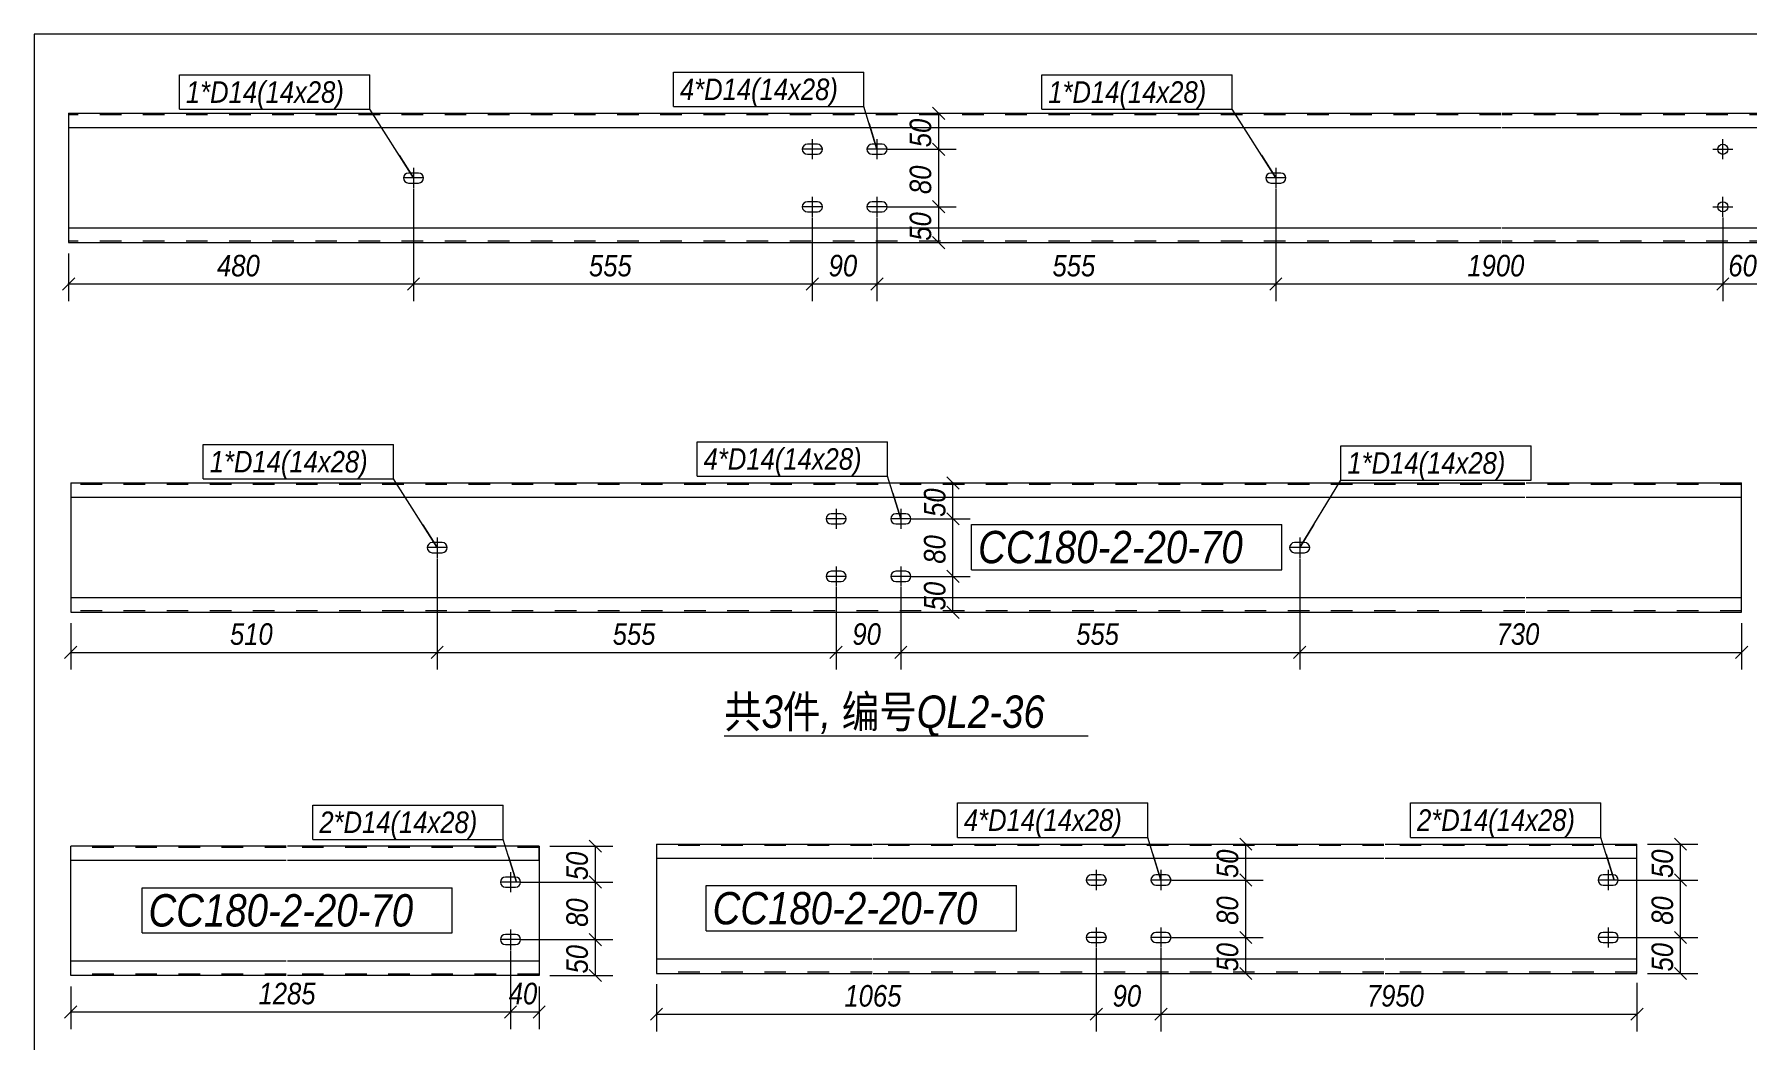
# Model space of a CAD drawing. Header units: millimetres. Extents: x 181 to 4047, y 165 to 2266.
# Drawn here: x 3010.4 to 3169.3, y 846.9 to 940.3 of the extents above; entities that cross this region are included whole.
import ezdxf

# ---------------------------------------------------------------- set-up
doc = ezdxf.new("R2010")
doc.units = ezdxf.units.MM
doc.linetypes.add('XKITLINE00', pattern=[0])
doc.linetypes.add('XKITLINE02', pattern=[4, 2, -2])
for name, color, linetype, lineweight in [('Bolt', 7, 'Continuous', 0), ('BoltMark', 3, 'Continuous', 0), ('DrawingSheet', 5, 'Continuous', 0), ('OtherObjectType', 1, 'Continuous', 0), ('Part', 2, 'Continuous', 0), ('PartMark', 3, 'Continuous', 0), ('Z-DIMENSIONS', 1, 'Continuous', 0)]:
    doc.layers.add(name, color=color, linetype=linetype, lineweight=lineweight)
doc.styles.add('Arial Italic', font='ariali.ttf')

msp = doc.modelspace()

# ---------------------------------------------------------------- linework, layer by layer
at = {"layer": 'Bolt', "color": 3, "linetype": 'XKITLINE00', "lineweight": 0}
for p, q in [((3081.75, 929.94), (3081.64, 929.79)), ((3081.9, 930.05), (3081.75, 929.94)), ((3082.08, 930.08), (3081.9, 930.05)), ((3083.01, 930.08), (3082.08, 930.08)), ((3082.54, 930.55), (3082.54, 928.68)), ((3083.19, 930.05), (3083.01, 930.08)), ((3083.34, 929.94), (3083.19, 930.05)), ((3083.44, 929.79), (3083.34, 929.94)), ((3087.75, 929.94), (3087.64, 929.79)), ((3087.9, 930.05), (3087.75, 929.94)), ((3088.08, 930.08), (3087.9, 930.05)), ((3089.01, 930.08), (3088.08, 930.08)), ((3088.54, 930.55), (3088.54, 928.68)), ((3089.19, 930.05), (3089.01, 930.08)), ((3089.34, 929.94), (3089.19, 930.05)), ((3089.44, 929.79), (3089.34, 929.94)), ((3167.01, 928.68), (3167.01, 930.55)), ((3081.64, 929.79), (3081.61, 929.61)), ((3081.61, 929.61), (3081.61, 929.61)), ((3081.61, 929.61), (3081.64, 929.44)), ((3083.48, 929.61), (3081.61, 929.61)), ((3081.64, 929.44), (3081.75, 929.28)), ((3081.75, 929.28), (3081.9, 929.18)), ((3081.9, 929.18), (3082.08, 929.15)), ((3082.08, 929.15), (3083.01, 929.15)), ((3083.01, 929.15), (3083.19, 929.18)), ((3083.19, 929.18), (3083.34, 929.28)), ((3083.34, 929.28), (3083.44, 929.44)), ((3083.48, 929.61), (3083.44, 929.79)), ((3083.44, 929.44), (3083.48, 929.61)), ((3083.48, 929.61), (3083.48, 929.61)), ((3087.64, 929.79), (3087.61, 929.61)), ((3087.61, 929.61), (3087.61, 929.61)), ((3087.61, 929.61), (3087.64, 929.44)), ((3089.48, 929.61), (3087.61, 929.61)), ((3087.64, 929.44), (3087.75, 929.28)), ((3087.75, 929.28), (3087.9, 929.18)), ((3087.9, 929.18), (3088.08, 929.15)), ((3088.08, 929.15), (3089.01, 929.15)), ((3089.01, 929.15), (3089.19, 929.18)), ((3089.19, 929.18), (3089.34, 929.28)), ((3089.34, 929.28), (3089.44, 929.44)), ((3089.48, 929.61), (3089.44, 929.79)), ((3089.44, 929.44), (3089.48, 929.61)), ((3089.48, 929.61), (3089.48, 929.61)), ((3166.07, 929.61), (3167.94, 929.61)), ((3044.64, 927.13), (3044.61, 926.95)), ((3044.61, 926.95), (3044.61, 926.95)), ((3044.61, 926.95), (3044.64, 926.77)), ((3046.48, 926.95), (3044.61, 926.95)), ((3044.75, 927.28), (3044.64, 927.13)), ((3044.64, 926.77), (3044.75, 926.62)), ((3044.9, 927.38), (3044.75, 927.28)), ((3045.08, 927.41), (3044.9, 927.38)), ((3046.01, 927.41), (3045.08, 927.41)), ((3045.54, 927.88), (3045.54, 926.01)), ((3046.19, 927.38), (3046.01, 927.41)), ((3046.34, 927.28), (3046.19, 927.38)), ((3046.44, 927.13), (3046.34, 927.28)), ((3046.34, 926.62), (3046.44, 926.77)), ((3046.48, 926.95), (3046.44, 927.13)), ((3046.44, 926.77), (3046.48, 926.95)), ((3046.48, 926.95), (3046.48, 926.95)), ((3124.64, 927.13), (3124.61, 926.95)), ((3124.61, 926.95), (3124.61, 926.95)), ((3124.61, 926.95), (3124.64, 926.77)), ((3126.48, 926.95), (3124.61, 926.95)), ((3124.75, 927.28), (3124.64, 927.13)), ((3124.64, 926.77), (3124.75, 926.62)), ((3124.9, 927.38), (3124.75, 927.28)), ((3125.08, 927.41), (3124.9, 927.38)), ((3126.01, 927.41), (3125.08, 927.41)), ((3125.54, 927.88), (3125.54, 926.01)), ((3126.19, 927.38), (3126.01, 927.41)), ((3126.34, 927.28), (3126.19, 927.38)), ((3126.44, 927.13), (3126.34, 927.28)), ((3126.34, 926.62), (3126.44, 926.77)), ((3126.48, 926.95), (3126.44, 927.13)), ((3126.44, 926.77), (3126.48, 926.95)), ((3126.48, 926.95), (3126.48, 926.95)), ((3044.75, 926.62), (3044.9, 926.52)), ((3044.9, 926.52), (3045.08, 926.48)), ((3045.08, 926.48), (3046.01, 926.48)), ((3046.01, 926.48), (3046.19, 926.52)), ((3046.19, 926.52), (3046.34, 926.62)), ((3082.54, 925.21), (3082.54, 923.35)), ((3088.54, 925.21), (3088.54, 923.35)), ((3124.75, 926.62), (3124.9, 926.52)), ((3124.9, 926.52), (3125.08, 926.48)), ((3125.08, 926.48), (3126.01, 926.48)), ((3126.01, 926.48), (3126.19, 926.52)), ((3126.19, 926.52), (3126.34, 926.62)), ((3167.01, 923.35), (3167.01, 925.21)), ((3081.64, 924.46), (3081.61, 924.28)), ((3081.61, 924.28), (3081.61, 924.28)), ((3081.61, 924.28), (3081.64, 924.1)), ((3083.48, 924.28), (3081.61, 924.28)), ((3081.75, 924.61), (3081.64, 924.46)), ((3081.64, 924.1), (3081.75, 923.95)), ((3081.9, 924.71), (3081.75, 924.61)), ((3081.75, 923.95), (3081.9, 923.85)), ((3082.08, 924.75), (3081.9, 924.71)), ((3081.9, 923.85), (3082.08, 923.81)), ((3083.01, 924.75), (3082.08, 924.75)), ((3082.08, 923.81), (3083.01, 923.81)), ((3083.19, 924.71), (3083.01, 924.75)), ((3083.01, 923.81), (3083.19, 923.85)), ((3083.34, 924.61), (3083.19, 924.71)), ((3083.19, 923.85), (3083.34, 923.95)), ((3083.44, 924.46), (3083.34, 924.61)), ((3083.34, 923.95), (3083.44, 924.1)), ((3083.48, 924.28), (3083.44, 924.46)), ((3083.44, 924.1), (3083.48, 924.28)), ((3083.48, 924.28), (3083.48, 924.28)), ((3087.64, 924.46), (3087.61, 924.28)), ((3087.61, 924.28), (3087.61, 924.28)), ((3087.61, 924.28), (3087.64, 924.1)), ((3089.48, 924.28), (3087.61, 924.28)), ((3087.75, 924.61), (3087.64, 924.46)), ((3087.64, 924.1), (3087.75, 923.95)), ((3087.9, 924.71), (3087.75, 924.61)), ((3087.75, 923.95), (3087.9, 923.85)), ((3088.08, 924.75), (3087.9, 924.71)), ((3087.9, 923.85), (3088.08, 923.81)), ((3089.01, 924.75), (3088.08, 924.75)), ((3088.08, 923.81), (3089.01, 923.81)), ((3089.19, 924.71), (3089.01, 924.75)), ((3089.01, 923.81), (3089.19, 923.85)), ((3089.34, 924.61), (3089.19, 924.71)), ((3089.19, 923.85), (3089.34, 923.95)), ((3089.44, 924.46), (3089.34, 924.61)), ((3089.34, 923.95), (3089.44, 924.1)), ((3089.48, 924.28), (3089.44, 924.46)), ((3089.44, 924.1), (3089.48, 924.28)), ((3089.48, 924.28), (3089.48, 924.28)), ((3166.07, 924.28), (3167.94, 924.28)), ((3083.85, 895.5), (3083.81, 895.32)), ((3083.81, 895.32), (3083.81, 895.32)), ((3083.81, 895.32), (3083.85, 895.15)), ((3085.68, 895.32), (3083.81, 895.32)), ((3083.95, 895.65), (3083.85, 895.5)), ((3083.85, 895.15), (3083.95, 894.99)), ((3084.1, 895.76), (3083.95, 895.65)), ((3083.95, 894.99), (3084.1, 894.89)), ((3084.28, 895.79), (3084.1, 895.76)), ((3085.21, 895.79), (3084.28, 895.79)), ((3084.75, 896.26), (3084.75, 894.39)), ((3085.39, 895.76), (3085.21, 895.79)), ((3085.54, 895.65), (3085.39, 895.76)), ((3085.39, 894.89), (3085.54, 894.99)), ((3085.65, 895.5), (3085.54, 895.65)), ((3085.54, 894.99), (3085.65, 895.15)), ((3085.68, 895.32), (3085.65, 895.5)), ((3085.65, 895.15), (3085.68, 895.32)), ((3085.68, 895.32), (3085.68, 895.32)), ((3089.85, 895.5), (3089.81, 895.32)), ((3089.81, 895.32), (3089.81, 895.32)), ((3089.81, 895.32), (3089.85, 895.15)), ((3091.68, 895.32), (3089.81, 895.32)), ((3089.95, 895.65), (3089.85, 895.5)), ((3089.85, 895.15), (3089.95, 894.99)), ((3090.1, 895.76), (3089.95, 895.65)), ((3089.95, 894.99), (3090.1, 894.89)), ((3090.28, 895.79), (3090.1, 895.76)), ((3091.21, 895.79), (3090.28, 895.79)), ((3090.75, 896.26), (3090.75, 894.39)), ((3091.39, 895.76), (3091.21, 895.79)), ((3091.54, 895.65), (3091.39, 895.76)), ((3091.39, 894.89), (3091.54, 894.99)), ((3091.65, 895.5), (3091.54, 895.65)), ((3091.54, 894.99), (3091.65, 895.15)), ((3091.68, 895.32), (3091.65, 895.5)), ((3091.65, 895.15), (3091.68, 895.32)), ((3091.68, 895.32), (3091.68, 895.32)), ((3047.75, 893.59), (3047.75, 891.72)), ((3084.1, 894.89), (3084.28, 894.86)), ((3084.28, 894.86), (3085.21, 894.86)), ((3085.21, 894.86), (3085.39, 894.89)), ((3090.1, 894.89), (3090.28, 894.86)), ((3090.28, 894.86), (3091.21, 894.86)), ((3091.21, 894.86), (3091.39, 894.89)), ((3127.75, 893.59), (3127.75, 891.72)), ((3046.85, 892.84), (3046.81, 892.66)), ((3046.81, 892.66), (3046.81, 892.66)), ((3046.81, 892.66), (3046.85, 892.48)), ((3048.68, 892.66), (3046.81, 892.66)), ((3046.95, 892.99), (3046.85, 892.84)), ((3046.85, 892.48), (3046.95, 892.33)), ((3047.1, 893.09), (3046.95, 892.99)), ((3046.95, 892.33), (3047.1, 892.23)), ((3047.28, 893.12), (3047.1, 893.09)), ((3047.1, 892.23), (3047.28, 892.19)), ((3048.21, 893.12), (3047.28, 893.12)), ((3047.28, 892.19), (3048.21, 892.19)), ((3048.39, 893.09), (3048.21, 893.12)), ((3048.21, 892.19), (3048.39, 892.23)), ((3048.54, 892.99), (3048.39, 893.09)), ((3048.39, 892.23), (3048.54, 892.33)), ((3048.65, 892.84), (3048.54, 892.99)), ((3048.54, 892.33), (3048.65, 892.48)), ((3048.68, 892.66), (3048.65, 892.84)), ((3048.65, 892.48), (3048.68, 892.66)), ((3048.68, 892.66), (3048.68, 892.66)), ((3126.85, 892.84), (3126.81, 892.66)), ((3126.81, 892.66), (3126.81, 892.66)), ((3126.81, 892.66), (3126.85, 892.48)), ((3128.68, 892.66), (3126.81, 892.66)), ((3126.95, 892.99), (3126.85, 892.84)), ((3126.85, 892.48), (3126.95, 892.33)), ((3127.1, 893.09), (3126.95, 892.99)), ((3126.95, 892.33), (3127.1, 892.23)), ((3127.28, 893.12), (3127.1, 893.09)), ((3127.1, 892.23), (3127.28, 892.19)), ((3128.21, 893.12), (3127.28, 893.12)), ((3127.28, 892.19), (3128.21, 892.19)), ((3128.39, 893.09), (3128.21, 893.12)), ((3128.21, 892.19), (3128.39, 892.23)), ((3128.54, 892.99), (3128.39, 893.09)), ((3128.39, 892.23), (3128.54, 892.33)), ((3128.65, 892.84), (3128.54, 892.99)), ((3128.54, 892.33), (3128.65, 892.48)), ((3128.68, 892.66), (3128.65, 892.84)), ((3128.65, 892.48), (3128.68, 892.66)), ((3128.68, 892.66), (3128.68, 892.66)), ((3083.85, 890.17), (3083.81, 889.99)), ((3083.95, 890.32), (3083.85, 890.17)), ((3084.1, 890.42), (3083.95, 890.32)), ((3084.28, 890.46), (3084.1, 890.42)), ((3085.21, 890.46), (3084.28, 890.46)), ((3084.75, 890.92), (3084.75, 889.06)), ((3085.39, 890.42), (3085.21, 890.46)), ((3085.54, 890.32), (3085.39, 890.42)), ((3085.65, 890.17), (3085.54, 890.32)), ((3085.68, 889.99), (3085.65, 890.17)), ((3089.85, 890.17), (3089.81, 889.99)), ((3089.95, 890.32), (3089.85, 890.17)), ((3090.1, 890.42), (3089.95, 890.32)), ((3090.28, 890.46), (3090.1, 890.42)), ((3091.21, 890.46), (3090.28, 890.46)), ((3090.75, 890.92), (3090.75, 889.06)), ((3091.39, 890.42), (3091.21, 890.46)), ((3091.54, 890.32), (3091.39, 890.42)), ((3091.65, 890.17), (3091.54, 890.32)), ((3091.68, 889.99), (3091.65, 890.17)), ((3083.81, 889.99), (3083.81, 889.99)), ((3083.81, 889.99), (3083.85, 889.81)), ((3085.68, 889.99), (3083.81, 889.99)), ((3083.85, 889.81), (3083.95, 889.66)), ((3083.95, 889.66), (3084.1, 889.56)), ((3084.1, 889.56), (3084.28, 889.52)), ((3084.28, 889.52), (3085.21, 889.52)), ((3085.21, 889.52), (3085.39, 889.56)), ((3085.39, 889.56), (3085.54, 889.66)), ((3085.54, 889.66), (3085.65, 889.81)), ((3085.65, 889.81), (3085.68, 889.99)), ((3085.68, 889.99), (3085.68, 889.99)), ((3089.81, 889.99), (3089.81, 889.99)), ((3089.81, 889.99), (3089.85, 889.81)), ((3091.68, 889.99), (3089.81, 889.99)), ((3089.85, 889.81), (3089.95, 889.66)), ((3089.95, 889.66), (3090.1, 889.56)), ((3090.1, 889.56), (3090.28, 889.52)), ((3090.28, 889.52), (3091.21, 889.52)), ((3091.21, 889.52), (3091.39, 889.56)), ((3091.39, 889.56), (3091.54, 889.66)), ((3091.54, 889.66), (3091.65, 889.81)), ((3091.65, 889.81), (3091.68, 889.99)), ((3091.68, 889.99), (3091.68, 889.99)), ((3053.64, 861.81), (3053.6, 861.63)), ((3053.6, 861.63), (3053.6, 861.63)), ((3053.6, 861.63), (3053.64, 861.45)), ((3055.47, 861.63), (3053.6, 861.63)), ((3053.74, 861.96), (3053.64, 861.81)), ((3053.89, 862.06), (3053.74, 861.96)), ((3054.07, 862.1), (3053.89, 862.06)), ((3055, 862.1), (3054.07, 862.1)), ((3054.53, 862.56), (3054.53, 860.7)), ((3055.18, 862.06), (3055, 862.1)), ((3055.33, 861.96), (3055.18, 862.06)), ((3055.43, 861.81), (3055.33, 861.96)), ((3055.47, 861.63), (3055.43, 861.81)), ((3055.43, 861.45), (3055.47, 861.63)), ((3055.47, 861.63), (3055.47, 861.63)), ((3107.98, 862), (3107.95, 861.82)), ((3107.95, 861.82), (3107.95, 861.82)), ((3107.95, 861.82), (3107.98, 861.65)), ((3109.82, 861.82), (3107.95, 861.82)), ((3108.09, 862.15), (3107.98, 862)), ((3107.98, 861.65), (3108.09, 861.49)), ((3108.24, 862.26), (3108.09, 862.15)), ((3108.42, 862.29), (3108.24, 862.26)), ((3109.35, 862.29), (3108.42, 862.29)), ((3108.88, 862.76), (3108.88, 860.89)), ((3109.53, 862.26), (3109.35, 862.29)), ((3109.68, 862.15), (3109.53, 862.26)), ((3109.78, 862), (3109.68, 862.15)), ((3109.68, 861.49), (3109.78, 861.65)), ((3109.82, 861.82), (3109.78, 862)), ((3109.78, 861.65), (3109.82, 861.82)), ((3109.82, 861.82), (3109.82, 861.82)), ((3113.98, 862), (3113.95, 861.82)), ((3113.95, 861.82), (3113.95, 861.82)), ((3113.95, 861.82), (3113.98, 861.65)), ((3115.82, 861.82), (3113.95, 861.82)), ((3114.09, 862.15), (3113.98, 862)), ((3113.98, 861.65), (3114.09, 861.49)), ((3114.24, 862.26), (3114.09, 862.15)), ((3114.42, 862.29), (3114.24, 862.26)), ((3115.35, 862.29), (3114.42, 862.29)), ((3114.88, 862.76), (3114.88, 860.89)), ((3115.53, 862.26), (3115.35, 862.29)), ((3115.68, 862.15), (3115.53, 862.26)), ((3115.78, 862), (3115.68, 862.15)), ((3115.68, 861.49), (3115.78, 861.65)), ((3115.82, 861.82), (3115.78, 862)), ((3115.78, 861.65), (3115.82, 861.82)), ((3115.82, 861.82), (3115.82, 861.82)), ((3155.47, 862), (3155.43, 861.82)), ((3155.43, 861.82), (3155.43, 861.82)), ((3155.43, 861.82), (3155.47, 861.65)), ((3157.3, 861.82), (3155.43, 861.82)), ((3155.57, 862.15), (3155.47, 862)), ((3155.47, 861.65), (3155.57, 861.49)), ((3155.72, 862.26), (3155.57, 862.15)), ((3155.9, 862.29), (3155.72, 862.26)), ((3156.83, 862.29), (3155.9, 862.29)), ((3156.37, 862.76), (3156.37, 860.89)), ((3157.01, 862.26), (3156.83, 862.29)), ((3157.16, 862.15), (3157.01, 862.26)), ((3157.27, 862), (3157.16, 862.15)), ((3157.16, 861.49), (3157.27, 861.65)), ((3157.3, 861.82), (3157.27, 862)), ((3157.27, 861.65), (3157.3, 861.82)), ((3157.3, 861.82), (3157.3, 861.82)), ((3053.64, 861.45), (3053.74, 861.3)), ((3053.74, 861.3), (3053.89, 861.2)), ((3053.89, 861.2), (3054.07, 861.16)), ((3054.07, 861.16), (3055, 861.16)), ((3055, 861.16), (3055.18, 861.2)), ((3055.18, 861.2), (3055.33, 861.3)), ((3055.33, 861.3), (3055.43, 861.45)), ((3108.09, 861.49), (3108.24, 861.39)), ((3108.24, 861.39), (3108.42, 861.36)), ((3108.42, 861.36), (3109.35, 861.36)), ((3109.35, 861.36), (3109.53, 861.39)), ((3109.53, 861.39), (3109.68, 861.49)), ((3114.09, 861.49), (3114.24, 861.39)), ((3114.24, 861.39), (3114.42, 861.36)), ((3114.42, 861.36), (3115.35, 861.36)), ((3115.35, 861.36), (3115.53, 861.39)), ((3115.53, 861.39), (3115.68, 861.49)), ((3155.57, 861.49), (3155.72, 861.39)), ((3155.72, 861.39), (3155.9, 861.36)), ((3155.9, 861.36), (3156.83, 861.36)), ((3156.83, 861.36), (3157.01, 861.39)), ((3157.01, 861.39), (3157.16, 861.49)), ((3054.07, 856.76), (3053.89, 856.73)), ((3055, 856.76), (3054.07, 856.76)), ((3054.53, 857.23), (3054.53, 855.36)), ((3055.18, 856.73), (3055, 856.76)), ((3108.09, 856.82), (3107.98, 856.67)), ((3108.24, 856.92), (3108.09, 856.82)), ((3108.42, 856.96), (3108.24, 856.92)), ((3109.35, 856.96), (3108.42, 856.96)), ((3108.88, 857.42), (3108.88, 855.56)), ((3109.53, 856.92), (3109.35, 856.96)), ((3109.68, 856.82), (3109.53, 856.92)), ((3109.78, 856.67), (3109.68, 856.82)), ((3114.09, 856.82), (3113.98, 856.67)), ((3114.24, 856.92), (3114.09, 856.82)), ((3114.42, 856.96), (3114.24, 856.92)), ((3115.35, 856.96), (3114.42, 856.96)), ((3114.88, 857.42), (3114.88, 855.56)), ((3115.53, 856.92), (3115.35, 856.96)), ((3115.68, 856.82), (3115.53, 856.92)), ((3115.78, 856.67), (3115.68, 856.82)), ((3155.57, 856.82), (3155.47, 856.67)), ((3155.72, 856.92), (3155.57, 856.82)), ((3155.9, 856.96), (3155.72, 856.92)), ((3156.83, 856.96), (3155.9, 856.96)), ((3156.37, 857.42), (3156.37, 855.56)), ((3157.01, 856.92), (3156.83, 856.96)), ((3157.16, 856.82), (3157.01, 856.92)), ((3157.27, 856.67), (3157.16, 856.82)), ((3053.64, 856.48), (3053.6, 856.3)), ((3053.6, 856.3), (3053.6, 856.3)), ((3053.6, 856.3), (3053.64, 856.12)), ((3055.47, 856.3), (3053.6, 856.3)), ((3053.74, 856.63), (3053.64, 856.48)), ((3053.64, 856.12), (3053.74, 855.97)), ((3053.89, 856.73), (3053.74, 856.63)), ((3053.74, 855.97), (3053.89, 855.87)), ((3053.89, 855.87), (3054.07, 855.83)), ((3054.07, 855.83), (3055, 855.83)), ((3055, 855.83), (3055.18, 855.87)), ((3055.33, 856.63), (3055.18, 856.73)), ((3055.18, 855.87), (3055.33, 855.97)), ((3055.43, 856.48), (3055.33, 856.63)), ((3055.33, 855.97), (3055.43, 856.12)), ((3055.47, 856.3), (3055.43, 856.48)), ((3055.43, 856.12), (3055.47, 856.3)), ((3055.47, 856.3), (3055.47, 856.3)), ((3107.98, 856.67), (3107.95, 856.49)), ((3107.95, 856.49), (3107.95, 856.49)), ((3107.95, 856.49), (3107.98, 856.31)), ((3109.82, 856.49), (3107.95, 856.49)), ((3107.98, 856.31), (3108.09, 856.16)), ((3108.09, 856.16), (3108.24, 856.06)), ((3108.24, 856.06), (3108.42, 856.02)), ((3108.42, 856.02), (3109.35, 856.02)), ((3109.35, 856.02), (3109.53, 856.06)), ((3109.53, 856.06), (3109.68, 856.16)), ((3109.68, 856.16), (3109.78, 856.31)), ((3109.82, 856.49), (3109.78, 856.67)), ((3109.78, 856.31), (3109.82, 856.49)), ((3109.82, 856.49), (3109.82, 856.49)), ((3113.98, 856.67), (3113.95, 856.49)), ((3113.95, 856.49), (3113.95, 856.49)), ((3113.95, 856.49), (3113.98, 856.31)), ((3115.82, 856.49), (3113.95, 856.49)), ((3113.98, 856.31), (3114.09, 856.16)), ((3114.09, 856.16), (3114.24, 856.06)), ((3114.24, 856.06), (3114.42, 856.02)), ((3114.42, 856.02), (3115.35, 856.02)), ((3115.35, 856.02), (3115.53, 856.06)), ((3115.53, 856.06), (3115.68, 856.16)), ((3115.68, 856.16), (3115.78, 856.31)), ((3115.82, 856.49), (3115.78, 856.67)), ((3115.78, 856.31), (3115.82, 856.49)), ((3115.82, 856.49), (3115.82, 856.49)), ((3155.47, 856.67), (3155.43, 856.49)), ((3155.43, 856.49), (3155.43, 856.49)), ((3155.43, 856.49), (3155.47, 856.31)), ((3157.3, 856.49), (3155.43, 856.49)), ((3155.47, 856.31), (3155.57, 856.16)), ((3155.57, 856.16), (3155.72, 856.06)), ((3155.72, 856.06), (3155.9, 856.02)), ((3155.9, 856.02), (3156.83, 856.02)), ((3156.83, 856.02), (3157.01, 856.06)), ((3157.01, 856.06), (3157.16, 856.16)), ((3157.16, 856.16), (3157.27, 856.31)), ((3157.3, 856.49), (3157.27, 856.67)), ((3157.27, 856.31), (3157.3, 856.49)), ((3157.3, 856.49), (3157.3, 856.49))]:
    msp.add_line(p, q, dxfattribs=at)
for centre in [(3167.01, 929.61), (3167.01, 924.28)]:
    msp.add_circle(centre, 0.467, dxfattribs=at)
at = {"layer": 'BoltMark', "color": 3, "linetype": 'XKITLINE00', "lineweight": 0}
for p, q in [((3023.83, 936.52), (3041.49, 936.52)), ((3023.83, 933.32), (3023.83, 936.52)), ((3041.49, 933.32), (3041.49, 936.52)), ((3069.66, 936.77), (3087.31, 936.77)), ((3069.66, 933.57), (3069.66, 936.77)), ((3087.31, 933.57), (3087.31, 936.77)), ((3103.83, 936.52), (3121.49, 936.52)), ((3103.83, 933.32), (3103.83, 936.52)), ((3121.49, 933.32), (3121.49, 936.52)), ((3023.83, 933.32), (3041.49, 933.32)), ((3045.54, 926.95), (3041.49, 933.32)), ((3069.66, 933.57), (3087.31, 933.57)), ((3088.54, 929.61), (3087.31, 933.57)), ((3103.83, 933.32), (3121.49, 933.32)), ((3125.54, 926.95), (3121.49, 933.32)), ((3087.8, 932), (3088.54, 929.61)), ((3044.2, 929.06), (3045.54, 926.95)), ((3124.2, 929.06), (3125.54, 926.95)), ((3026.04, 902.23), (3043.7, 902.23)), ((3026.04, 899.03), (3026.04, 902.23)), ((3043.7, 899.03), (3043.7, 902.23)), ((3071.86, 902.48), (3089.52, 902.48)), ((3071.86, 899.28), (3071.86, 902.48)), ((3089.52, 899.28), (3089.52, 902.48)), ((3131.58, 902.11), (3149.24, 902.11)), ((3131.58, 898.91), (3131.58, 902.11)), ((3149.24, 898.91), (3149.24, 902.11)), ((3026.04, 899.03), (3043.7, 899.03)), ((3047.75, 892.66), (3043.7, 899.03)), ((3071.86, 899.28), (3089.52, 899.28)), ((3090.75, 895.32), (3089.52, 899.28)), ((3127.75, 892.66), (3131.58, 898.91)), ((3131.58, 898.91), (3149.24, 898.91)), ((3090.01, 897.71), (3090.75, 895.32)), ((3046.41, 894.77), (3047.75, 892.66)), ((3129.05, 894.79), (3127.75, 892.66)), ((3036.21, 868.78), (3053.87, 868.78)), ((3036.21, 865.58), (3036.21, 868.78)), ((3053.87, 865.58), (3053.87, 868.78)), ((3096, 868.98), (3113.65, 868.98)), ((3096, 865.78), (3096, 868.98)), ((3113.65, 865.78), (3113.65, 868.98)), ((3138.04, 868.98), (3155.7, 868.98)), ((3138.04, 865.78), (3138.04, 868.98)), ((3155.7, 865.78), (3155.7, 868.98)), ((3036.21, 865.58), (3053.87, 865.58)), ((3055.1, 861.63), (3053.87, 865.58)), ((3096, 865.78), (3113.65, 865.78)), ((3114.88, 861.82), (3113.65, 865.78)), ((3138.04, 865.78), (3155.7, 865.78)), ((3156.93, 861.82), (3155.7, 865.78)), ((3054.35, 864.02), (3055.1, 861.63)), ((3114.14, 864.21), (3114.88, 861.82)), ((3156.19, 864.21), (3156.93, 861.82))]:
    msp.add_line(p, q, dxfattribs=at)
at = {"layer": 'DrawingSheet', "color": 5, "linetype": 'XKITLINE00', "lineweight": 0}
for p, q in [((3506.76, 940.28), (3010.36, 940.28)), ((3010.36, 940.28), (3010.36, 591.78))]:
    msp.add_line(p, q, dxfattribs=at)
at = {"layer": 'OtherObjectType', "color": 6, "linetype": 'XKITLINE00', "lineweight": 0}
msp.add_line((3074.35, 875.19), (3108.14, 875.19), dxfattribs=at)
at = {"layer": 'Part', "color": 2, "linetype": 'XKITLINE00', "lineweight": 0}
for p, q in [((3013.54, 932.95), (3013.54, 920.95)), ((3013.54, 932.95), (3146.44, 932.95)), ((3146.44, 931.61), (3013.54, 931.61)), ((3146.54, 932.95), (3191.47, 932.95)), ((3191.47, 931.61), (3146.54, 931.61)), ((3146.44, 922.28), (3013.54, 922.28)), ((3191.47, 922.28), (3146.54, 922.28)), ((3013.54, 920.95), (3146.44, 920.95)), ((3146.54, 920.95), (3191.47, 920.95)), ((3013.74, 898.66), (3013.74, 886.66)), ((3013.74, 898.66), (3148.65, 898.66)), ((3148.75, 898.66), (3168.75, 898.66)), ((3168.75, 886.66), (3168.75, 898.66)), ((3148.65, 897.32), (3013.74, 897.32)), ((3168.75, 897.32), (3148.75, 897.32)), ((3148.65, 887.99), (3013.74, 887.99)), ((3168.75, 887.99), (3148.75, 887.99)), ((3013.74, 886.66), (3148.65, 886.66)), ((3148.75, 886.66), (3168.75, 886.66)), ((3013.74, 852.96), (3013.74, 864.96)), ((3033.74, 864.96), (3013.74, 864.96)), ((3057.2, 864.96), (3033.84, 864.96)), ((3057.2, 863.63), (3057.2, 864.96)), ((3068.09, 865.16), (3068.09, 853.16)), ((3068.09, 865.16), (3088.09, 865.16)), ((3088.19, 865.16), (3135.57, 865.16)), ((3135.67, 865.16), (3159.03, 865.16)), ((3159.03, 853.16), (3159.03, 865.16)), ((3033.74, 863.63), (3013.74, 863.63)), ((3057.2, 863.63), (3033.84, 863.63)), ((3057.2, 863.63), (3057.2, 854.3)), ((3088.09, 863.82), (3068.09, 863.82)), ((3135.57, 863.82), (3088.19, 863.82)), ((3159.03, 863.82), (3135.67, 863.82)), ((3033.74, 854.3), (3013.74, 854.3)), ((3057.2, 854.3), (3033.84, 854.3)), ((3057.2, 854.3), (3057.2, 852.96)), ((3088.09, 854.49), (3068.09, 854.49)), ((3135.57, 854.49), (3088.19, 854.49)), ((3159.03, 854.49), (3135.67, 854.49)), ((3033.74, 852.96), (3013.74, 852.96)), ((3057.2, 852.96), (3033.84, 852.96)), ((3068.09, 853.16), (3088.09, 853.16)), ((3088.19, 853.16), (3135.57, 853.16)), ((3135.67, 853.16), (3159.03, 853.16))]:
    msp.add_line(p, q, dxfattribs=at)
at = {"layer": 'Part', "color": 7, "linetype": 'XKITLINE02', "lineweight": 0}
for p, q in [((3146.44, 932.81), (3013.54, 932.81)), ((3191.47, 932.81), (3146.54, 932.81)), ((3146.44, 921.08), (3013.54, 921.08)), ((3191.47, 921.08), (3146.54, 921.08)), ((3148.65, 898.52), (3013.74, 898.52)), ((3168.75, 898.52), (3148.75, 898.52)), ((3148.65, 886.79), (3013.74, 886.79)), ((3168.75, 886.79), (3148.75, 886.79)), ((3033.74, 864.83), (3013.74, 864.83)), ((3057.2, 864.83), (3033.84, 864.83)), ((3057.2, 864.96), (3057.2, 863.63)), ((3057.2, 863.63), (3057.2, 864.83)), ((3088.09, 865.02), (3068.09, 865.02)), ((3135.57, 865.02), (3088.19, 865.02)), ((3159.03, 865.02), (3135.67, 865.02)), ((3033.74, 853.1), (3013.74, 853.1)), ((3057.2, 853.1), (3033.84, 853.1)), ((3088.09, 853.29), (3068.09, 853.29)), ((3135.57, 853.29), (3088.19, 853.29)), ((3159.03, 853.29), (3135.67, 853.29))]:
    msp.add_line(p, q, dxfattribs=at)
at = {"layer": 'PartMark', "color": 1, "linetype": 'XKITLINE00', "lineweight": 0}
for p, q in [((3097.32, 894.81), (3126.09, 894.81)), ((3097.32, 890.61), (3097.32, 894.81)), ((3126.09, 890.61), (3126.09, 894.81)), ((3097.32, 890.61), (3126.09, 890.61)), ((3020.36, 861.11), (3049.14, 861.11)), ((3020.36, 856.91), (3020.36, 861.11)), ((3049.14, 856.91), (3049.14, 861.11)), ((3072.69, 861.31), (3101.47, 861.31)), ((3072.69, 857.11), (3072.69, 861.31)), ((3101.47, 857.11), (3101.47, 861.31)), ((3020.36, 856.91), (3049.14, 856.91)), ((3072.69, 857.11), (3101.47, 857.11))]:
    msp.add_line(p, q, dxfattribs=at)
at = {"layer": 'Z-DIMENSIONS', "color": 4, "linetype": 'XKITLINE00', "lineweight": 0}
for p, q in [((3093.7, 933.51), (3094.83, 932.38)), ((3089.54, 932.95), (3095.87, 932.95)), ((3094.27, 929.61), (3094.27, 932.95)), ((3093.7, 930.18), (3094.83, 929.05)), ((3093.7, 930.18), (3094.83, 929.05)), ((3089.54, 929.61), (3095.87, 929.61)), ((3089.54, 929.61), (3095.87, 929.61)), ((3094.27, 924.28), (3094.27, 929.61)), ((3045.54, 925.95), (3045.54, 915.52)), ((3045.54, 925.95), (3045.54, 915.52)), ((3125.54, 925.95), (3125.54, 915.52)), ((3125.54, 925.95), (3125.54, 915.52)), ((3089.54, 924.28), (3095.87, 924.28)), ((3089.54, 924.28), (3095.87, 924.28)), ((3093.7, 924.85), (3094.83, 923.72)), ((3093.7, 924.85), (3094.83, 923.72)), ((3094.27, 920.95), (3094.27, 924.28)), ((3082.54, 923.28), (3082.54, 915.52)), ((3082.54, 923.28), (3082.54, 915.52)), ((3088.54, 923.28), (3088.54, 915.52)), ((3088.54, 923.28), (3088.54, 915.52)), ((3167.01, 923.28), (3167.01, 915.52)), ((3167.01, 923.28), (3167.01, 915.52)), ((3089.54, 920.95), (3095.87, 920.95)), ((3093.7, 921.51), (3094.83, 920.38)), ((3013.54, 919.95), (3013.54, 915.52)), ((3014.11, 917.69), (3012.98, 916.55)), ((3046.11, 917.69), (3044.98, 916.55)), ((3046.11, 917.69), (3044.98, 916.55)), ((3083.11, 917.69), (3081.98, 916.55)), ((3083.11, 917.69), (3081.98, 916.55)), ((3089.11, 917.69), (3087.98, 916.55)), ((3089.11, 917.69), (3087.98, 916.55)), ((3126.11, 917.69), (3124.98, 916.55)), ((3126.11, 917.69), (3124.98, 916.55)), ((3167.57, 917.69), (3166.44, 916.55)), ((3167.57, 917.69), (3166.44, 916.55)), ((3013.54, 917.12), (3045.54, 917.12)), ((3045.54, 917.12), (3082.54, 917.12)), ((3082.54, 917.12), (3088.54, 917.12)), ((3088.54, 917.12), (3125.54, 917.12)), ((3125.54, 917.12), (3167.01, 917.12)), ((3167.01, 917.12), (3171.01, 917.12)), ((3086.41, 898.66), (3097.19, 898.66)), ((3095.02, 899.22), (3096.16, 898.09)), ((3095.59, 895.32), (3095.59, 898.66)), ((3091.75, 895.32), (3097.19, 895.32)), ((3091.75, 895.32), (3097.19, 895.32)), ((3095.02, 895.89), (3096.16, 894.76)), ((3095.02, 895.89), (3096.16, 894.76)), ((3095.59, 889.99), (3095.59, 895.32)), ((3047.75, 891.66), (3047.75, 881.34)), ((3047.75, 891.66), (3047.75, 881.34)), ((3095.02, 890.56), (3096.16, 889.43)), ((3095.02, 890.56), (3096.16, 889.43)), ((3127.75, 891.66), (3127.75, 881.34)), ((3127.75, 891.66), (3127.75, 881.34)), ((3084.75, 888.99), (3084.75, 881.34)), ((3084.75, 888.99), (3084.75, 881.34)), ((3090.75, 888.99), (3090.75, 881.34)), ((3090.75, 888.99), (3090.75, 881.34)), ((3091.75, 889.99), (3097.19, 889.99)), ((3091.75, 889.99), (3097.19, 889.99)), ((3095.59, 886.66), (3095.59, 889.99)), ((3095.02, 887.22), (3096.16, 886.09)), ((3013.74, 885.66), (3013.74, 881.34)), ((3086.41, 886.66), (3097.19, 886.66)), ((3168.75, 885.66), (3168.75, 881.34)), ((3014.31, 883.51), (3013.18, 882.38)), ((3013.74, 882.94), (3047.75, 882.94)), ((3048.31, 883.51), (3047.18, 882.38)), ((3048.31, 883.51), (3047.18, 882.38)), ((3047.75, 882.94), (3084.75, 882.94)), ((3085.31, 883.51), (3084.18, 882.38)), ((3085.31, 883.51), (3084.18, 882.38)), ((3084.75, 882.94), (3090.75, 882.94)), ((3091.31, 883.51), (3090.18, 882.38)), ((3091.31, 883.51), (3090.18, 882.38)), ((3090.75, 882.94), (3127.75, 882.94)), ((3128.31, 883.51), (3127.18, 882.38)), ((3128.31, 883.51), (3127.18, 882.38)), ((3127.75, 882.94), (3168.75, 882.94)), ((3169.31, 883.51), (3168.18, 882.38)), ((3058.2, 864.96), (3064.02, 864.96)), ((3061.85, 865.53), (3062.99, 864.4)), ((3062.42, 861.63), (3062.42, 864.96)), ((3110.54, 865.16), (3124.35, 865.16)), ((3122.19, 865.72), (3123.32, 864.59)), ((3122.75, 861.82), (3122.75, 865.16)), ((3160.03, 865.16), (3164.69, 865.16)), ((3162.52, 865.72), (3163.65, 864.59)), ((3163.09, 861.82), (3163.09, 865.16)), ((3055.53, 861.63), (3064.02, 861.63)), ((3055.53, 861.63), (3064.02, 861.63)), ((3061.85, 862.2), (3062.99, 861.06)), ((3061.85, 862.2), (3062.99, 861.06)), ((3062.42, 856.3), (3062.42, 861.63)), ((3115.88, 861.82), (3124.35, 861.82)), ((3115.88, 861.82), (3124.35, 861.82)), ((3122.19, 862.39), (3123.32, 861.26)), ((3122.19, 862.39), (3123.32, 861.26)), ((3122.75, 856.49), (3122.75, 861.82)), ((3157.37, 861.82), (3164.69, 861.82)), ((3157.37, 861.82), (3164.69, 861.82)), ((3162.52, 862.39), (3163.65, 861.26)), ((3162.52, 862.39), (3163.65, 861.26)), ((3163.09, 856.49), (3163.09, 861.82)), ((3061.85, 856.86), (3062.99, 855.73)), ((3061.85, 856.86), (3062.99, 855.73)), ((3122.19, 857.06), (3123.32, 855.92)), ((3122.19, 857.06), (3123.32, 855.92)), ((3162.52, 857.06), (3163.65, 855.92)), ((3162.52, 857.06), (3163.65, 855.92)), ((3054.53, 855.3), (3054.53, 847.99)), ((3054.53, 855.3), (3054.53, 847.99)), ((3055.53, 856.3), (3064.02, 856.3)), ((3055.53, 856.3), (3064.02, 856.3)), ((3062.42, 852.96), (3062.42, 856.3)), ((3108.88, 855.49), (3108.88, 847.78)), ((3108.88, 855.49), (3108.88, 847.78)), ((3114.88, 855.49), (3114.88, 847.78)), ((3114.88, 855.49), (3114.88, 847.78)), ((3115.88, 856.49), (3124.35, 856.49)), ((3115.88, 856.49), (3124.35, 856.49)), ((3122.75, 853.16), (3122.75, 856.49)), ((3157.37, 856.49), (3164.69, 856.49)), ((3157.37, 856.49), (3164.69, 856.49)), ((3163.09, 853.16), (3163.09, 856.49)), ((3122.19, 853.72), (3123.32, 852.59)), ((3162.52, 853.72), (3163.65, 852.59)), ((3058.2, 852.96), (3064.02, 852.96)), ((3061.85, 853.53), (3062.99, 852.4)), ((3068.09, 852.16), (3068.09, 847.78)), ((3110.54, 853.16), (3124.35, 853.16)), ((3159.03, 852.29), (3159.03, 847.78)), ((3160.03, 853.16), (3164.69, 853.16)), ((3013.74, 851.96), (3013.74, 847.99)), ((3057.2, 851.96), (3057.2, 847.99)), ((3014.31, 850.15), (3013.18, 849.02)), ((3013.74, 849.59), (3054.53, 849.59)), ((3055.1, 850.15), (3053.97, 849.02)), ((3055.1, 850.15), (3053.97, 849.02)), ((3054.53, 849.59), (3057.2, 849.59)), ((3057.77, 850.15), (3056.64, 849.02)), ((3068.65, 849.95), (3067.52, 848.82)), ((3068.09, 849.38), (3108.88, 849.38)), ((3109.45, 849.95), (3108.32, 848.82)), ((3109.45, 849.95), (3108.32, 848.82)), ((3108.88, 849.38), (3114.88, 849.38)), ((3115.45, 849.95), (3114.32, 848.82)), ((3115.45, 849.95), (3114.32, 848.82)), ((3114.88, 849.38), (3159.03, 849.38)), ((3159.6, 849.95), (3158.47, 848.82))]:
    msp.add_line(p, q, dxfattribs=at)
at = {"layer": 'Z-DIMENSIONS', "color": 3}
for p in [(3094.27, 932.95), (3094.27, 929.61), (3094.27, 929.61), (3094.27, 924.28), (3094.27, 924.28), (3094.27, 920.95), (3013.54, 917.12), (3045.54, 917.12), (3045.54, 917.12), (3082.54, 917.12), (3082.54, 917.12), (3088.54, 917.12), (3088.54, 917.12), (3125.54, 917.12), (3125.54, 917.12), (3167.01, 917.12), (3167.01, 917.12), (3095.59, 898.66), (3095.59, 895.32), (3095.59, 895.32), (3095.59, 889.99), (3095.59, 889.99), (3095.59, 886.66), (3013.74, 882.94), (3047.75, 882.94), (3047.75, 882.94), (3084.75, 882.94), (3084.75, 882.94), (3090.75, 882.94), (3090.75, 882.94), (3127.75, 882.94), (3127.75, 882.94), (3168.75, 882.94), (3062.42, 864.96), (3122.75, 865.16), (3163.09, 865.16), (3062.42, 861.63), (3062.42, 861.63), (3122.75, 861.82), (3122.75, 861.82), (3163.09, 861.82), (3163.09, 861.82), (3062.42, 856.3), (3062.42, 856.3), (3122.75, 856.49), (3122.75, 856.49), (3163.09, 856.49), (3163.09, 856.49), (3062.42, 852.96), (3122.75, 853.16), (3163.09, 853.16), (3013.74, 849.59), (3054.53, 849.59), (3054.53, 849.59), (3057.2, 849.59), (3068.09, 849.38), (3108.88, 849.38), (3108.88, 849.38), (3114.88, 849.38), (3114.88, 849.38), (3159.03, 849.38)]:
    msp.add_point(p, dxfattribs=at)

# ---------------------------------------------------------------- texts
at = {"layer": 'BoltMark', "color": 7, "style": 'Arial Italic', "width": 0.85}
for s, p in [('4*D14(14x28)', (3070.26, 934.17)), ('1*D14(14x28)', (3024.43, 933.92)), ('1*D14(14x28)', (3104.43, 933.92)), ('1*D14(14x28)', (3026.64, 899.63)), ('4*D14(14x28)', (3072.46, 899.88)), ('1*D14(14x28)', (3132.18, 899.51)), ('2*D14(14x28)', (3036.81, 866.18)), ('4*D14(14x28)', (3096.6, 866.38)), ('2*D14(14x28)', (3138.64, 866.38))]:
    msp.add_text(s, height=2, dxfattribs=at).set_placement(p)
at = {"layer": 'OtherObjectType', "color": 6, "style": 'Arial Italic', "width": 0.85}
msp.add_text('共3件, 编号QL2-36', height=3, dxfattribs=at).set_placement((3074.35, 875.94))
at = {"layer": 'PartMark', "color": 7, "style": 'Arial Italic', "width": 0.85}
for p in [(3097.92, 891.21), (3020.96, 857.51), (3073.29, 857.71)]:
    msp.add_text('CC180-2-20-70', height=3, dxfattribs=at).set_placement(p)
at = {"layer": 'Z-DIMENSIONS', "color": 3, "style": 'Arial Italic', "width": 0.85}
for s, p in [('50', (3093.57, 929.8)), ('80', (3093.57, 925.46)), ('50', (3093.57, 921.13)), ('50', (3094.89, 895.51)), ('80', (3094.89, 891.17)), ('50', (3094.89, 886.84)), ('50', (3061.72, 861.81)), ('50', (3122.05, 862.01)), ('50', (3162.39, 862.01)), ('80', (3061.72, 857.48)), ('80', (3122.05, 857.67)), ('80', (3162.39, 857.67)), ('50', (3061.72, 853.15)), ('50', (3122.05, 853.34)), ('50', (3162.39, 853.34))]:
    msp.add_text(s, height=2, rotation=90.0002, dxfattribs=at).set_placement(p)
for s, p in [('480', (3027.32, 917.82)), ('555', (3061.82, 917.82)), ('90', (3084.06, 917.82)), ('555', (3104.82, 917.82)), ('1900', (3143.31, 917.82)), ('60', (3167.52, 917.82)), ('510', (3028.52, 883.64)), ('555', (3064.02, 883.64)), ('90', (3086.26, 883.64)), ('555', (3107.02, 883.64)), ('730', (3146.02, 883.64)), ('1285', (3031.17, 850.29)), ('40', (3054.38, 850.29)), ('1065', (3085.52, 850.08)), ('90', (3110.4, 850.08)), ('7950', (3133.99, 850.08))]:
    msp.add_text(s, height=2, dxfattribs=at).set_placement(p)

doc.saveas('drawing.dxf')
